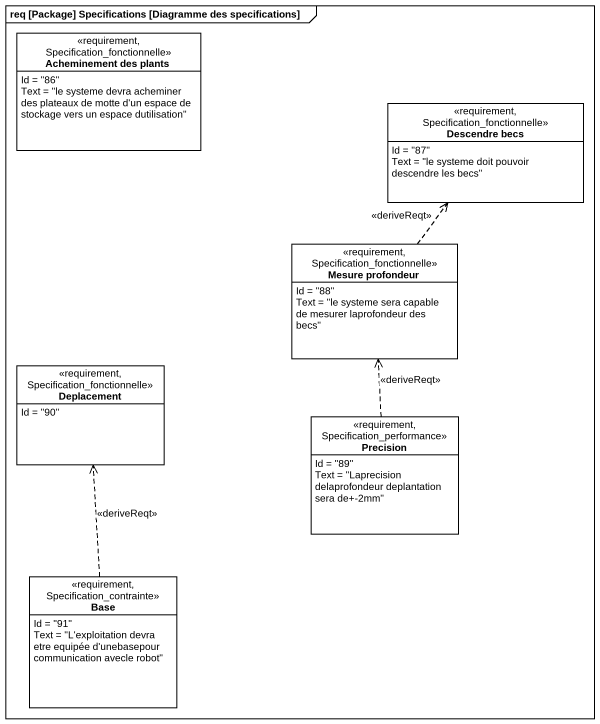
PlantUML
@startuml
mainframe req [Package] Specifications [Diagramme des specifications]
hide circle
hide empty members
class "Acheminement des plants" as Acheminement_des_plants <<requirement, Specification_fonctionnelle>> {
  Id = "86"
  Text = "le systeme devra acheminer des plateaux de motte d'un espace de stockage vers un espace dutilisation"
}
class "Descendre becs" as Descendre_becs <<requirement, Specification_fonctionnelle>> {
  Id = "87"
  Text = "le systeme doit pouvoir descendre les becs"
}
class "Mesure profondeur" as Mesure_profondeur <<requirement, Specification_fonctionnelle>> {
  Id = "88"
  Text = "le systeme sera capable de mesurer laprofondeur des becs"
}
class Deplacement <<requirement, Specification_fonctionnelle>> {
  Id = "90"
}
class Precision <<requirement, Specification_performance>> {
  Id = "89"
  Text = "Laprecision delaprofondeur deplantation sera de+-2mm"
}
class Base <<requirement, Specification_contrainte>> {
  Id = "91"
  Text = "L'exploitation devra etre equipée d'unebasepour communication avecle robot"
}
Mesure_profondeur .up.> Descendre_becs : <<deriveReqt>>
Precision .up.> Mesure_profondeur : <<deriveReqt>>
Base .up.> Deplacement : <<deriveReqt>>
@enduml
